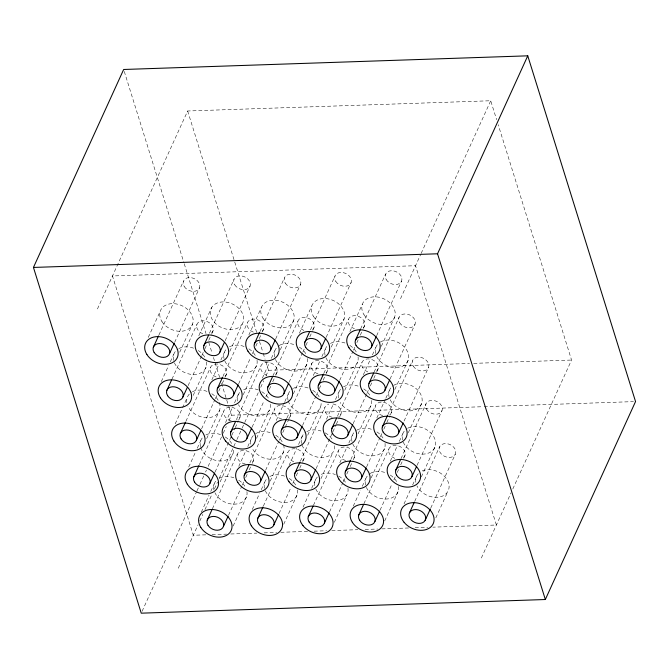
<?xml version="1.0" encoding="UTF-8"?>
<svg xmlns="http://www.w3.org/2000/svg" width="669" height="669" viewBox="0 0 669 669"><rect width="100%" height="100%" fill="white"/><g stroke="black" fill="none" stroke-linecap="round" stroke-linejoin="round"><path stroke-width="0.5" stroke-dasharray="3.35 2.51" d="M97.44 308.953L187.646 110.995L490.72 100.751L496.632 119.701M148.275 337.419L160.301 311.026M158.929 334.985L183.415 281.256M174.651 342.369L199.571 287.695M161.321 381.581L168.621 365.55M170.344 361.787L173.773 354.244M179.727 352.187L192.613 323.913M171.975 379.147L196.887 324.473M198.793 335.788L211.68 307.506M209.439 333.279L233.924 279.55M188.131 385.587L201.444 356.36M201.871 355.423L204.455 349.762M204.881 348.825L207.03 344.109M208.745 340.337L211.329 334.684M211.755 333.739L213.043 330.912M175.219 423.853L187.253 397.461M193.199 395.404L206.085 367.122M185.907 421.328L210.4 367.59M225.169 340.663L250.081 285.989M211.847 379.833L219.148 363.811M220.862 360.039L224.299 352.496M229.802 351.35L242.262 324.013A17.411 12.979 24.5 0 0 225.202 302.012A17.411 12.979 24.5 0 0 213.444 321.254A17.411 12.979 24.5 0 0 242.262 324.013M222.911 376.496L247.405 322.759M201.57 428.896L214.883 399.669M215.318 398.724L217.032 394.961M218.755 391.189L220.042 388.363M222.192 383.646L224.767 377.993M225.194 377.048L226.482 374.222M248.868 334.952L261.328 307.615M188.7 467.071L195.565 451.985M197.288 448.213L200.725 440.67M206.671 438.621L219.557 410.34M199.354 464.629L223.839 410.9M259.957 331.573L284.442 277.844M238.641 383.881L250.666 357.48M252.389 353.717L254.103 349.946M255.826 346.174L257.54 342.403M259.263 338.631L261.838 332.978M262.265 332.033L263.553 329.207M225.528 422.582L232.829 406.551M234.551 402.78L238.415 394.3M142.104 611.274L196.494 491.932M196.92 490.987L199.513 485.301M199.947 484.356L203.828 475.826M205.559 472.038L206.42 470.148M208.143 466.36L221.531 436.999M223.254 433.211L226.273 426.579M228.865 420.893L231.457 415.215L228.974 407.237M243.265 394.677L256.587 365.458M236.391 419.714L260.877 365.976M275.678 338.957L300.59 284.283M215.075 472.021L231.399 436.196M231.825 435.251L234.836 428.653M235.262 427.708L238.273 421.11M238.699 420.174L239.995 417.347M201.31 512.17L209.046 495.202M210.76 491.431L214.197 483.888M262.34 378.169L269.649 362.138M271.363 358.367L274.8 350.832M178.28 568.249L198.066 524.822M199.797 521.034L202.824 514.394M204.982 509.653L211.889 494.483M214.481 488.796L217.509 482.165M219.24 478.368L236.517 440.445M236.951 439.5L241.701 429.072M242.136 428.118L244.294 423.385M244.729 422.432L258.552 392.093M260.718 387.351L263.737 380.72M265.902 375.978L268.495 370.292L265.384 360.315M220.143 481.839L233.029 453.557M280.319 349.72L293.632 320.493M272.994 375.727L297.914 321.053M212.391 508.791L237.311 454.117A8.705 6.489 24.5 0 1 249.579 452.252A8.705 6.489 24.5 0 1 251.293 463.191M252.113 427.098L264.138 400.698M265.861 396.926L267.575 393.163M269.298 389.391L271.012 385.62M272.735 381.848L275.31 376.187M275.737 375.25L277.033 372.424M238.774 466.301L246.083 450.279M247.798 446.507L251.235 438.964M299.377 333.246L311.838 305.909M256.528 438.362L269.415 410.089M310.466 329.867L334.952 276.13M249.863 462.923L274.349 409.194M228.547 515.23L241.869 486.012M242.295 485.067L244.018 481.295M245.732 477.524L247.455 473.752M249.169 469.989L251.745 464.328M252.18 463.383L253.467 460.556M289.15 382.175L302.472 352.948M302.898 352.011L304.186 349.176M305.909 345.405L308.049 340.697M309.772 336.925L312.348 331.272M312.783 330.327L314.07 327.501M276.247 420.441L284.409 402.529M284.835 401.584L288.272 394.041M233.188 525.993L246.51 496.774M293.365 393.874L307.113 363.71M286.976 417.924L311.888 363.25A8.705 6.489 24.5 0 1 324.858 363.309A8.705 6.489 24.5 0 1 324.248 373.896M265.585 470.307L278.906 441.088M279.333 440.143L281.055 436.372M282.77 432.6L288.782 419.404M289.217 418.468L290.505 415.633M326.188 337.251L351.108 282.577M252.255 509.519L259.555 493.496M261.27 489.725L264.707 482.182M313.284 375.518L320.158 360.432M321.873 356.661L325.31 349.118M331.255 347.069L344.15 318.787M270.226 481.07L283.547 451.851M263.335 506.14L287.821 452.411M323.913 373.16L348.398 319.431M302.547 425.467L315.868 396.24M316.295 395.304L317.583 392.469M319.305 388.697L321.454 383.989M323.169 380.218L325.753 374.565M326.179 373.62L327.041 371.73M349.895 331.54L362.347 304.203M289.1 465.256L296.827 448.28M298.55 444.517L302.848 435.084M307.698 435.21L320.585 406.928M300.373 461.217L324.858 407.488M360.608 328.947L385.52 274.273M279.057 513.524L291.09 487.132M292.805 483.361L294.527 479.589M296.242 475.818L297.964 472.046M299.679 468.275L302.263 462.622M302.689 461.677L303.977 458.85M339.693 380.385L353.006 351.166M353.433 350.222L355.155 346.45M356.87 342.679L358.166 339.852M360.307 335.136L362.891 329.483M363.317 328.538L364.605 325.711M326.472 419.296L333.346 404.21M335.495 399.502L338.932 391.959M283.698 524.287L297.019 495.068M344.736 390.286L357.622 362.004M337.41 416.294L361.896 362.565M316.103 468.601L332.426 432.784M332.853 431.839L335.863 425.241M336.29 424.297L339.3 417.699M339.727 416.754L341.014 413.927M376.639 335.696L401.559 281.022M363.367 374.749L370.668 358.726M372.39 354.955L375.827 347.412M303.074 507.152L309.948 492.066M311.67 488.295L315.96 478.87M400.505 298.709L420.726 254.337M421.161 253.392L490.72 100.751M320.936 478.711L332.961 452.319M381.338 346.308L394.66 317.081M313.418 505.379L338.338 450.705M374.13 372.039L399.042 317.365M353.14 423.678L366.453 394.459M366.88 393.514L368.602 389.743M370.317 385.971L372.039 382.208M373.754 378.437L376.338 372.775M376.764 371.839L378.052 369.004M339.844 462.772L347.144 446.75M348.867 442.978L352.304 435.435M358.066 433.88L370.952 405.598M350.882 459.511L375.376 405.782M390.069 379.03L414.981 324.356M329.574 511.818L342.888 482.6M343.322 481.655L345.037 477.883M346.759 474.112L348.474 470.34M350.196 466.569L352.772 460.916M353.199 459.971L354.486 457.144M376.839 417.966L385.428 399.117M385.862 398.172L389.299 390.629M334.333 522.305L346.793 494.968M394.819 389.517L408.132 360.298M387.928 414.588L412.413 360.859M366.612 466.895L379.925 437.677M380.36 436.732L382.074 432.96M383.797 429.189L386.373 423.536M386.799 422.591L389.81 415.993M390.236 415.048L391.524 412.221M353.274 506.107L360.583 490.084M362.297 486.313L365.734 478.77M371.211 477.775L384.524 448.556M363.928 503.673L388.848 448.999M404.076 421.035L428.561 367.298M390.311 461.184L397.62 445.161M399.334 441.389L402.771 433.846M408.291 432.734L421.604 403.516M401.024 458.608L425.936 403.934M380.084 510.113L392.109 483.72M393.832 479.949L395.546 476.177M397.269 472.406L398.557 469.579M400.706 464.863L403.282 459.21M403.708 458.265L405.004 455.438M384.725 520.875L398.038 491.656M417.071 465.331L441.983 410.657M404.043 503.832L410.917 488.755M412.639 484.983L416.929 475.55M421.336 476.897L435.084 446.733M414.688 501.39L439.608 446.716M430.777 508.039L455.263 454.31A8.705 6.489 24.5 0 0 446.072 443.606A8.705 6.489 24.5 0 0 440.971 453.624A8.705 6.489 24.5 0 0 455.263 454.31M435.837 517.848L447.87 491.456M481.354 558.005L511.074 492.777M512.805 488.989L571.56 360.047L498.188 124.685M268.495 370.292L469.496 363.501M473.669 363.359L571.56 360.047M231.457 415.215L483.102 406.71M484.147 406.677L633.459 401.626M205.809 534.832L193.316 535.25L112.467 275.963L415.541 265.718L496.39 525.014L432.851 527.164M212.065 534.623L226.64 534.13M230.805 533.987L256.846 533.109M264.138 532.859L276.632 532.44M280.796 532.298L307.874 531.387M314.129 531.169L326.623 530.751M331.832 530.576L357.865 529.697M365.157 529.447L377.659 529.028M381.823 528.886L408.901 527.966M415.148 527.757L427.65 527.339M187.646 110.995L256.679 332.393M259.48 341.366L262.9 352.337M263.21 353.332L265.075 359.32M124.283 71.474L183.925 262.775M184.243 263.77L205.985 333.513M208.778 342.478L212.198 353.441M213.436 357.422L219.649 377.349M221.514 383.329L228.656 406.242M202.791 333.814A8.705 6.489 24.5 0 1 197.388 323.453A8.705 6.489 24.5 0 1 209.773 323.035A8.705 6.489 24.5 0 1 210.877 333.538M253.308 332.108A8.705 6.489 24.5 0 1 247.898 321.747A8.705 6.489 24.5 0 1 260.283 321.329A8.705 6.489 24.5 0 1 261.387 331.832M303.818 330.402A8.705 6.489 24.5 0 1 298.416 320.041A8.705 6.489 24.5 0 1 310.792 319.623A8.705 6.489 24.5 0 1 311.896 330.126M354.428 328.738A8.705 6.489 24.5 0 1 348.884 318.402A8.705 6.489 24.5 0 1 361.218 317.85A8.705 6.489 24.5 0 1 362.481 328.37M367.799 371.914A8.705 6.489 24.5 0 1 362.397 361.553A8.705 6.489 24.5 0 1 374.782 361.135A8.705 6.489 24.5 0 1 375.886 371.638M317.992 373.871A8.705 6.489 24.5 0 1 311.888 363.25M266.78 375.326A8.705 6.489 24.5 0 1 261.378 364.965A8.705 6.489 24.5 0 1 273.755 364.546A8.705 6.489 24.5 0 1 274.859 375.05M216.146 376.982A8.705 6.489 24.5 0 1 211.262 366.135A8.705 6.489 24.5 0 1 224.45 367.298A8.705 6.489 24.5 0 1 222.501 377.542M231.926 407.371A8.705 6.489 24.5 0 1 239.644 412.949A8.705 6.489 24.5 0 1 237.821 419.973M231.181 420.717A8.705 6.489 24.5 0 1 223.58 413.191A8.705 6.489 24.5 0 1 229.76 407.212M245.381 464.085A8.705 6.489 24.5 0 1 237.311 454.117M282.435 405.665A8.705 6.489 24.5 0 1 290.154 411.243A8.705 6.489 24.5 0 1 288.331 418.267M281.691 419.003A8.705 6.489 24.5 0 1 274.089 411.485A8.705 6.489 24.5 0 1 280.269 405.498M293.724 461.752A8.705 6.489 24.5 0 1 288.322 451.399A8.705 6.489 24.5 0 1 300.707 450.981A8.705 6.489 24.5 0 1 301.811 461.485M345.672 460.515A8.705 6.489 24.5 0 1 338.472 450.354A8.705 6.489 24.5 0 1 350.807 448.983A8.705 6.489 24.5 0 1 352.32 459.779M332.945 403.959A8.705 6.489 24.5 0 1 340.672 409.537A8.705 6.489 24.5 0 1 338.849 416.561M332.2 417.297A8.705 6.489 24.5 0 1 324.766 410.682A8.705 6.489 24.5 0 1 328.763 404.101M383.462 402.253A8.705 6.489 24.5 0 1 391.181 407.831A8.705 6.489 24.5 0 1 389.358 414.855M382.71 415.591A8.705 6.489 24.5 0 1 375.117 408.073A8.705 6.489 24.5 0 1 381.297 402.086M394.752 458.34A8.705 6.489 24.5 0 1 389.35 447.979A8.705 6.489 24.5 0 1 401.726 447.561A8.705 6.489 24.5 0 1 402.83 458.073M206.52 361.946A17.411 12.979 24.5 0 1 193.174 374.515A17.411 12.979 24.5 0 1 173.764 361.227M173.522 360.332A17.411 12.979 24.5 0 1 178.113 348.984M178.907 348.524A17.411 12.979 24.5 0 1 194.278 348.432M198.308 350.523A17.411 12.979 24.5 0 1 206.094 360.139M211.789 393.732A17.411 12.979 24.5 0 1 214.423 416.059A17.411 12.979 24.5 0 1 187.939 406.242M186.818 402.638A17.411 12.979 24.5 0 1 191.585 392.193M192.388 391.741A17.411 12.979 24.5 0 1 207.75 391.649M233.606 450.17A17.411 12.979 24.5 0 1 219.047 460.899A17.411 12.979 24.5 0 1 200.717 447.661M200.466 446.758A17.411 12.979 24.5 0 1 202.398 437.727M205.86 434.959A17.411 12.979 24.5 0 1 221.23 434.867M225.261 436.949A17.411 12.979 24.5 0 1 232.344 444.768M246.945 491.598A17.411 12.979 24.5 0 1 234.66 504.158A17.411 12.979 24.5 0 1 214.891 492.677M213.946 489.976A17.411 12.979 24.5 0 1 215.878 480.936M219.332 478.168A17.411 12.979 24.5 0 1 233.857 477.766M238.733 480.166A17.411 12.979 24.5 0 1 244.846 486.221M257.038 360.282A17.411 12.979 24.5 0 1 243.641 372.809A17.411 12.979 24.5 0 1 224.266 359.479M224.023 358.576A17.411 12.979 24.5 0 1 225.988 349.553M229.459 346.793A17.411 12.979 24.5 0 1 244.837 346.751M248.868 348.842A17.411 12.979 24.5 0 1 255.926 356.669M307.539 358.534A17.411 12.979 24.5 0 1 294.201 371.103A17.411 12.979 24.5 0 1 274.792 357.815M274.541 356.912A17.411 12.979 24.5 0 1 278.396 346.074M279.14 345.564A17.411 12.979 24.5 0 1 295.305 345.02M299.336 347.102A17.411 12.979 24.5 0 1 306.419 354.921M358.057 356.828A17.411 12.979 24.5 0 1 344.711 369.397A17.411 12.979 24.5 0 1 325.301 356.109M325.059 355.206A17.411 12.979 24.5 0 1 326.99 346.174M330.444 343.406A17.411 12.979 24.5 0 1 344.97 342.996M349.845 345.396A17.411 12.979 24.5 0 1 356.928 353.215M380.159 342.152A17.411 12.979 24.5 0 1 405.69 348.616A17.411 12.979 24.5 0 1 399.033 367.381A17.411 12.979 24.5 0 1 375.811 354.403M375.568 353.5A17.411 12.979 24.5 0 1 379.415 342.662M393.64 385.369A17.411 12.979 24.5 0 1 419.17 391.833A17.411 12.979 24.5 0 1 412.505 410.599A17.411 12.979 24.5 0 1 389.291 397.62M389.04 396.717A17.411 12.979 24.5 0 1 392.887 385.879M321.153 403.541A17.411 12.979 24.5 0 1 306.594 414.27A17.411 12.979 24.5 0 1 288.264 401.032M288.021 400.129A17.411 12.979 24.5 0 1 292.612 388.781M293.407 388.329A17.411 12.979 24.5 0 1 308.777 388.237M312.808 390.32A17.411 12.979 24.5 0 1 320.593 399.937M270.602 404.243A17.411 12.979 24.5 0 1 257.833 416.034A17.411 12.979 24.5 0 1 238.507 404.653M237.344 401.04A17.411 12.979 24.5 0 1 239.945 392.235M243.641 389.676A17.411 12.979 24.5 0 1 258.56 390.06M261.796 391.708A17.411 12.979 24.5 0 1 269.323 399.736M283.556 444.86A17.411 12.979 24.5 0 1 273.772 459.051A17.411 12.979 24.5 0 1 252.89 449.518M250.8 444.149A17.411 12.979 24.5 0 1 254.83 434.214M255.575 433.704A17.411 12.979 24.5 0 1 271.739 433.161M275.77 435.243A17.411 12.979 24.5 0 1 283.238 443.965M297.454 489.892A17.411 12.979 24.5 0 1 284.108 502.461A17.411 12.979 24.5 0 1 264.698 489.173M264.456 488.27A17.411 12.979 24.5 0 1 266.387 479.23M269.841 476.462A17.411 12.979 24.5 0 1 285.211 476.378M289.242 478.46A17.411 12.979 24.5 0 1 296.325 486.279M334.584 445.746A17.411 12.979 24.5 0 1 321.287 457.537A17.411 12.979 24.5 0 1 302.104 445.27M301.518 443.463A17.411 12.979 24.5 0 1 305.24 432.575M306.778 431.597A17.411 12.979 24.5 0 1 321.045 431.012M325.193 432.868A17.411 12.979 24.5 0 1 332.853 440.353M371.588 400.472A17.411 12.979 24.5 0 1 359.805 412.581A17.411 12.979 24.5 0 1 340.187 402.47M338.439 397.988A17.411 12.979 24.5 0 1 340.73 389.074M343.498 386.849A17.411 12.979 24.5 0 1 359.788 386.741M363.769 388.915A17.411 12.979 24.5 0 1 369.689 395.086M385.026 443.388A17.411 12.979 24.5 0 1 371.504 455.823A17.411 12.979 24.5 0 1 352.212 442.41M351.978 441.507A17.411 12.979 24.5 0 1 355.958 430.719M356.711 430.226A17.411 12.979 24.5 0 1 372.073 429.481M376.931 431.923A17.411 12.979 24.5 0 1 382.986 438.011M407.906 428.127A17.411 12.979 24.5 0 1 433.044 435.603A17.411 12.979 24.5 0 1 425.651 453.875A17.411 12.979 24.5 0 1 402.763 440.838M402.512 439.934A17.411 12.979 24.5 0 1 407.112 428.586M347.972 488.253A17.411 12.979 24.5 0 1 335.604 500.746A17.411 12.979 24.5 0 1 315.877 489.19M314.773 485.577A17.411 12.979 24.5 0 1 317.532 476.83M321.279 474.321A17.411 12.979 24.5 0 1 335.386 474.538M338.673 476.094A17.411 12.979 24.5 0 1 346.433 483.762M422.189 470.951A17.411 12.979 24.5 0 1 446.491 478.787A17.411 12.979 24.5 0 1 440.152 496.875A17.411 12.979 24.5 0 1 416.954 485.895M415.817 482.282A17.411 12.979 24.5 0 1 419.112 472.891M398.473 486.472A17.411 12.979 24.5 0 1 385.135 499.049A17.411 12.979 24.5 0 1 365.726 485.761M365.475 484.858A17.411 12.979 24.5 0 1 369.33 474.012M370.074 473.51A17.411 12.979 24.5 0 1 386.239 472.958M390.27 475.049A17.411 12.979 24.5 0 1 397.353 482.867M184.243 286.524A8.705 6.489 24.5 0 0 198.735 289.167A8.705 6.489 24.5 0 0 191.501 277.727A8.705 6.489 24.5 0 0 184.243 286.524M234.752 284.818A8.705 6.489 24.5 0 0 249.244 287.461A8.705 6.489 24.5 0 0 242.011 276.021A8.705 6.489 24.5 0 0 234.752 284.818M285.27 283.112A8.705 6.489 24.5 0 0 299.754 285.755A8.705 6.489 24.5 0 0 292.529 274.315A8.705 6.489 24.5 0 0 285.27 283.112M335.779 281.406A8.705 6.489 24.5 0 0 350.272 284.049A8.705 6.489 24.5 0 0 343.038 272.601A8.705 6.489 24.5 0 0 335.779 281.406M386.189 279.533A8.705 6.489 24.5 0 0 400.672 282.477A8.705 6.489 24.5 0 0 393.765 270.937A8.705 6.489 24.5 0 0 386.189 279.533M399.585 322.617A8.705 6.489 24.5 0 0 414.052 325.786A8.705 6.489 24.5 0 0 407.404 314.187A8.705 6.489 24.5 0 0 399.585 322.617M413.241 366.135A8.705 6.489 24.5 0 0 427.725 368.778A8.705 6.489 24.5 0 0 420.5 357.33A8.705 6.489 24.5 0 0 413.241 366.135M426.621 409.194A8.705 6.489 24.5 0 0 441.105 412.112A8.705 6.489 24.5 0 0 434.164 400.58A8.705 6.489 24.5 0 0 426.621 409.194M161.957 321.572A17.411 12.979 24.5 0 0 190.933 326.857A17.411 12.979 24.5 0 0 176.474 303.969A17.411 12.979 24.5 0 0 161.957 321.572M262.984 318.16A17.411 12.979 24.5 0 0 291.96 323.445A17.411 12.979 24.5 0 0 277.501 300.557A17.411 12.979 24.5 0 0 262.984 318.16M313.493 316.454A17.411 12.979 24.5 0 0 342.469 321.739A17.411 12.979 24.5 0 0 328.011 298.851A17.411 12.979 24.5 0 0 313.493 316.454M364.011 314.748A17.411 12.979 24.5 0 0 392.979 320.033A17.411 12.979 24.5 0 0 378.52 297.145A17.411 12.979 24.5 0 0 364.011 314.748"/><path stroke-width="1" d="M33.45 267.441L123.665 69.484L527.757 55.828L635.55 401.559L545.335 599.516L141.243 613.172L33.45 267.441L437.543 253.785L527.757 55.828M153.343 347.236L158.503 335.93M169.5 353.684L174.224 343.314M166.815 390.453L171.54 380.084M203.853 345.53L208.586 335.161M182.972 396.901L187.27 387.468M180.329 433.579L185.48 422.264M220.009 351.978L224.307 342.545M217.333 388.748L222.484 377.433M196.41 440.202L200.708 430.777M193.767 476.888L198.919 465.574M254.371 343.824L259.522 332.518M233.481 395.187L238.206 384.817M230.805 431.965L235.53 421.595M270.519 350.272L275.252 339.902M209.924 483.327L214.649 472.958M267.843 387.042L272.567 376.672M207.239 520.106L211.964 509.736M246.961 438.404L251.686 428.035M304.88 342.118L309.605 331.749M244.277 475.182L249.002 464.813M223.396 526.545L228.121 516.175M283.999 393.481L288.724 383.111M281.816 429.239L286.541 418.869M260.433 481.621L265.158 471.252M321.036 348.557L325.761 338.188M257.749 518.4L262.909 507.085M318.327 385.411L323.478 374.105M296.969 437.718A8.705 6.489 24.5 0 0 288.682 426.621A8.705 6.489 24.5 0 0 282.527 436.096A8.705 6.489 24.5 0 0 296.969 437.718L302.12 426.404M294.786 473.476L299.946 462.162M355.448 340.253L360.173 329.884M273.905 524.839L278.63 514.469M334.533 391.7L339.258 381.33M331.824 428.553L336.557 418.184M310.943 479.916L315.668 469.546M371.487 347.01L376.212 336.641M308.267 516.694L312.992 506.324M368.97 383.354L373.695 372.984M347.98 434.992L352.705 424.623M345.304 471.77L350.456 460.456M384.909 390.345L389.634 379.975M324.415 523.133L329.14 512.763M382.342 426.847L387.493 415.533M361.452 478.21L366.177 467.84M358.776 514.979L363.501 504.61M398.49 433.286L403.223 422.917M395.864 469.922L400.589 459.553M374.933 521.427L379.658 511.057M411.912 476.646L416.636 466.276M409.537 512.705L414.262 502.335M425.191 520.29A8.705 6.489 24.5 0 0 416.001 509.586A8.705 6.489 24.5 0 0 410.9 519.612A8.705 6.489 24.5 0 0 425.191 520.29L430.351 508.984M437.543 253.785L545.335 599.516M375.919 434.173A17.411 12.979 24.5 0 0 404.896 439.458A17.411 12.979 24.5 0 0 390.437 416.57A17.411 12.979 24.5 0 0 375.919 434.173M187.345 484.214A17.411 12.979 24.5 0 0 216.321 489.499A17.411 12.979 24.5 0 0 201.862 466.611A17.411 12.979 24.5 0 0 187.345 484.214M210.886 396.04A17.411 12.979 24.5 0 0 239.862 401.392A17.411 12.979 24.5 0 0 225.478 378.478A17.411 12.979 24.5 0 0 210.886 396.04M362.447 390.955A17.411 12.979 24.5 0 0 391.424 396.24A17.411 12.979 24.5 0 0 376.965 373.352A17.411 12.979 24.5 0 0 362.447 390.955M160.401 397.787A17.411 12.979 24.5 0 0 189.377 403.073A17.411 12.979 24.5 0 0 174.91 380.176A17.411 12.979 24.5 0 0 160.401 397.787M348.975 347.738A17.411 12.979 24.5 0 0 377.943 353.023A17.411 12.979 24.5 0 0 363.484 330.135A17.411 12.979 24.5 0 0 348.975 347.738M325.151 435.46A17.411 12.979 24.5 0 0 354.11 441.481A17.411 12.979 24.5 0 0 340.446 418.376A17.411 12.979 24.5 0 0 325.151 435.46M200.817 527.431A17.411 12.979 24.5 0 0 229.793 532.716A17.411 12.979 24.5 0 0 215.334 509.828A17.411 12.979 24.5 0 0 200.817 527.431M302.998 525.642A17.411 12.979 24.5 0 0 331.757 527.958A17.411 12.979 24.5 0 0 314.263 506.132A17.411 12.979 24.5 0 0 302.998 525.642M146.921 354.57A17.411 12.979 24.5 0 0 175.897 359.855A17.411 12.979 24.5 0 0 161.438 336.959A17.411 12.979 24.5 0 0 146.921 354.57M198.409 354.244A17.411 12.979 24.5 0 0 227.226 357.012A17.411 12.979 24.5 0 0 210.166 335.01A17.411 12.979 24.5 0 0 198.409 354.244M247.948 351.15A17.411 12.979 24.5 0 0 276.924 356.443A17.411 12.979 24.5 0 0 262.465 333.547A17.411 12.979 24.5 0 0 247.948 351.15M298.458 349.444A17.411 12.979 24.5 0 0 327.434 354.729A17.411 12.979 24.5 0 0 312.975 331.841A17.411 12.979 24.5 0 0 298.458 349.444M261.42 394.367A17.411 12.979 24.5 0 0 290.396 399.652A17.411 12.979 24.5 0 0 275.937 376.764A17.411 12.979 24.5 0 0 261.42 394.367M311.93 392.661A17.411 12.979 24.5 0 0 340.906 397.946A17.411 12.979 24.5 0 0 326.447 375.058A17.411 12.979 24.5 0 0 311.93 392.661M274.892 437.585A17.411 12.979 24.5 0 0 303.868 442.87A17.411 12.979 24.5 0 0 289.409 419.981A17.411 12.979 24.5 0 0 274.892 437.585M225.679 441.088A17.411 12.979 24.5 0 0 254.379 443.079A17.411 12.979 24.5 0 0 236.583 421.395A17.411 12.979 24.5 0 0 225.679 441.088M173.873 440.996A17.411 12.979 24.5 0 0 202.849 446.282A17.411 12.979 24.5 0 0 188.39 423.393A17.411 12.979 24.5 0 0 173.873 440.996M237.855 482.508A17.411 12.979 24.5 0 0 266.831 487.793A17.411 12.979 24.5 0 0 252.372 464.905A17.411 12.979 24.5 0 0 237.855 482.508M289.025 481.772A17.411 12.979 24.5 0 0 317.926 485.309A17.411 12.979 24.5 0 0 301.652 463.007A17.411 12.979 24.5 0 0 289.025 481.772M338.807 478.971A17.411 12.979 24.5 0 0 367.774 484.473A17.411 12.979 24.5 0 0 353.558 461.518A17.411 12.979 24.5 0 0 338.807 478.971M251.335 525.725A17.411 12.979 24.5 0 0 280.311 531.01A17.411 12.979 24.5 0 0 265.844 508.122A17.411 12.979 24.5 0 0 251.335 525.725M352.354 522.313A17.411 12.979 24.5 0 0 381.33 527.598A17.411 12.979 24.5 0 0 366.871 504.702A17.411 12.979 24.5 0 0 352.354 522.313M404.109 522.33A17.411 12.979 24.5 0 0 432.835 524.446A17.411 12.979 24.5 0 0 415.148 502.712A17.411 12.979 24.5 0 0 404.109 522.33M389.391 477.39A17.411 12.979 24.5 0 0 418.368 482.675A17.411 12.979 24.5 0 0 403.909 459.779A17.411 12.979 24.5 0 0 389.391 477.39M154.171 352.513A8.705 6.489 24.5 0 0 168.663 355.155A8.705 6.489 24.5 0 0 161.43 343.707A8.705 6.489 24.5 0 0 154.171 352.513M204.681 350.807A8.705 6.489 24.5 0 0 219.173 353.449A8.705 6.489 24.5 0 0 211.939 342.001A8.705 6.489 24.5 0 0 204.681 350.807M167.643 395.73A8.705 6.489 24.5 0 0 182.135 398.373A8.705 6.489 24.5 0 0 174.902 386.925A8.705 6.489 24.5 0 0 167.643 395.73M218.161 394.024A8.705 6.489 24.5 0 0 232.645 396.667A8.705 6.489 24.5 0 0 225.42 385.219A8.705 6.489 24.5 0 0 218.161 394.024M255.198 349.101A8.705 6.489 24.5 0 0 269.682 351.743A8.705 6.489 24.5 0 0 262.457 340.295A8.705 6.489 24.5 0 0 255.198 349.101M305.708 347.395A8.705 6.489 24.5 0 0 320.2 350.038A8.705 6.489 24.5 0 0 312.967 338.589A8.705 6.489 24.5 0 0 305.708 347.395M356.117 345.513A8.705 6.489 24.5 0 0 370.601 348.457A8.705 6.489 24.5 0 0 363.693 336.925A8.705 6.489 24.5 0 0 356.117 345.513M369.514 388.597A8.705 6.489 24.5 0 0 383.981 391.775A8.705 6.489 24.5 0 0 377.333 380.176A8.705 6.489 24.5 0 0 369.514 388.597M319.238 390.696A8.705 6.489 24.5 0 0 333.722 393.188A8.705 6.489 24.5 0 0 326.33 381.79A8.705 6.489 24.5 0 0 319.238 390.696M268.67 392.318A8.705 6.489 24.5 0 0 283.154 394.961A8.705 6.489 24.5 0 0 275.929 383.513A8.705 6.489 24.5 0 0 268.67 392.318M231.633 437.242A8.705 6.489 24.5 0 0 246.117 439.884A8.705 6.489 24.5 0 0 238.892 428.436A8.705 6.489 24.5 0 0 231.633 437.242M181.056 438.847A8.705 6.489 24.5 0 0 195.54 441.665A8.705 6.489 24.5 0 0 188.507 430.167A8.705 6.489 24.5 0 0 181.056 438.847M208.067 525.374A8.705 6.489 24.5 0 0 222.56 528.017A8.705 6.489 24.5 0 0 215.326 516.577A8.705 6.489 24.5 0 0 208.067 525.374M258.577 523.668A8.705 6.489 24.5 0 0 273.069 526.311A8.705 6.489 24.5 0 0 265.836 514.871A8.705 6.489 24.5 0 0 258.577 523.668M245.105 480.459A8.705 6.489 24.5 0 0 259.597 483.102A8.705 6.489 24.5 0 0 252.364 471.653A8.705 6.489 24.5 0 0 245.105 480.459M295.614 478.745A8.705 6.489 24.5 0 0 310.107 481.387A8.705 6.489 24.5 0 0 302.873 469.947A8.705 6.489 24.5 0 0 295.614 478.745M332.652 433.821A8.705 6.489 24.5 0 0 347.144 436.472A8.705 6.489 24.5 0 0 339.911 425.024A8.705 6.489 24.5 0 0 332.652 433.821M383.17 432.115A8.705 6.489 24.5 0 0 397.654 434.758A8.705 6.489 24.5 0 0 390.428 423.318A8.705 6.489 24.5 0 0 383.17 432.115M346.132 477.039A8.705 6.489 24.5 0 0 360.616 479.681A8.705 6.489 24.5 0 0 353.391 468.241A8.705 6.489 24.5 0 0 346.132 477.039M309.095 521.962A8.705 6.489 24.5 0 0 323.579 524.605A8.705 6.489 24.5 0 0 316.353 513.165A8.705 6.489 24.5 0 0 309.095 521.962M359.604 520.256A8.705 6.489 24.5 0 0 374.088 522.899A8.705 6.489 24.5 0 0 366.863 511.451A8.705 6.489 24.5 0 0 359.604 520.256M396.55 475.182A8.705 6.489 24.5 0 0 411.034 478.092A8.705 6.489 24.5 0 0 404.093 466.569A8.705 6.489 24.5 0 0 396.55 475.182M194.595 482.165A8.705 6.489 24.5 0 0 209.079 484.808A8.705 6.489 24.5 0 0 201.854 473.359A8.705 6.489 24.5 0 0 194.595 482.165"/></g></svg>
